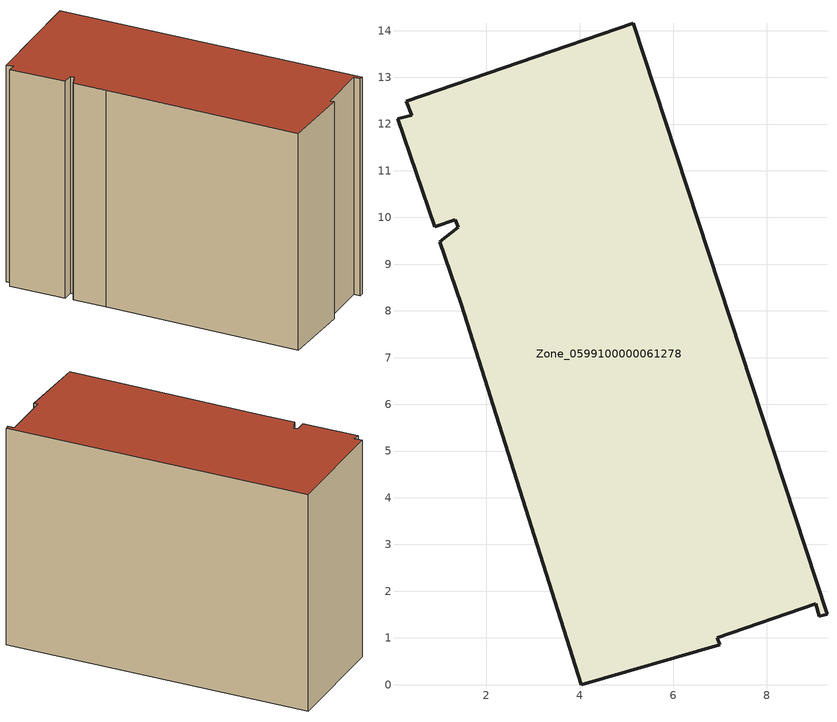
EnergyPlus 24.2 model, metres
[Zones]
Zone_0599100000061278
 floor ground (C_G): 1.46,8.14 1,9.48 1.4,9.8 1.33,9.95 0.89,9.8 0.1,12.11 0.4,12.19 0.28,12.48 5.14,14.15 9.29,1.51 9.13,1.47 9.05,1.73 6.94,1.01 6.99,0.85 4.03,0 z0
 wall outside (C_F): 4.03,0 6.99,0.85 6.94,1.01 9.05,1.73 9.13,1.47 9.29,1.51 5.14,14.15 0.28,12.48 0.4,12.19 0.1,12.11 0.89,9.8 1.33,9.95 1.4,9.8 1,9.48 1.46,8.14 4.03,0 z0:9.73
 roof outside (C_R): 1,9.48 1.46,8.14 4.03,0 6.99,0.85 6.94,1.01 9.05,1.73 9.13,1.47 9.29,1.51 5.14,14.15 0.28,12.48 0.4,12.19 0.1,12.11 0.89,9.8 1.33,9.95 1.4,9.8 z9.73
[BUILDING]
Pand.0599100000061278: North Axis=0; Terrain=City; Loads Convergence Tolerance Value=0.04; Temperature Convergence Tolerance Value=0.4; Solar Distribution=FullExterior; Maximum Number of Warmup Days=25; Minimum Number of Warmup Days=1
[Site:Location]
Rotterdam.The.Hague.AP_ZH_NLD Design_Conditions: Latitude=51.96; Longitude=4.45; Time Zone=1; Elevation=-4.5
[SITE:GROUNDTEMPERATURE:BUILDINGSURFACE]
18, 18, 18, 18, 18, 18, 18, 18, 18, 18, 18, 18
[MATERIAL] Thermal Absorptance=0.9; Solar Absorptance=0.7; Visible Absorptance=0.7
Name | Roughness | Thickness | Conductivity | Density | Specific Heat
G.TI.1946 | MediumSmooth | 0.15 | 1 | 540 | 1210
F.TI.1946 | Rough | 0.3 | 0.857143 | 1920 | 840
R.TI.1946 | MediumRough | 0.2 | 0.1 | 1500 | 1000
[CONSTRUCTION]
C_G: G.TI.1946
C_F: F.TI.1946
C_R: R.TI.1946
[ZONE]
Zone_0599100000061278: Type=1; Multiplier=1; Ceiling Height=Autocalculate; Volume=Autocalculate; Floor Area=autocalculate; Part of Total Floor Area=Yes
[ZONEINFILTRATION:DESIGNFLOWRATE]
Infil_Zone_0599100000061278: Zone or ZoneList or Space or SpaceList=Zone_0599100000061278; Schedule=AlwaysOn; Design Flow Rate Calculation Method=Flow/Area; Flow Rate per Floor Area=0.003; Constant Term Coefficient=1; Temperature Term Coefficient=0; Velocity Term Coefficient=0; Velocity Squared Term Coefficient=0
[HVACTEMPLATE:ZONE:IDEALLOADSAIRSYSTEM]
Zone_0599100000061278: Maximum Heating Supply Air Temperature=50; Minimum Cooling Supply Air Temperature=13; Maximum Heating Supply Air Humidity Ratio=0.0156; Minimum Cooling Supply Air Humidity Ratio=0.0077; Heating Limit=NoLimit; Cooling Limit=NoLimit; Dehumidification Control Type=ConstantSensibleHeatRatio; Cooling Sensible Heat Ratio=0.7; Dehumidification Setpoint=60; Humidification Control Type=None; Humidification Setpoint=30; Outdoor Air Method=None; Outdoor Air Flow Rate per Person=0.00944; Outdoor Air Flow Rate per Zone Floor Area=0; Outdoor Air Flow Rate per Zone=0; Demand Controlled Ventilation Type=None; Outdoor Air Economizer Type=NoEconomizer; Heat Recovery Type=None; Sensible Heat Recovery Effectiveness=0.7; Latent Heat Recovery Effectiveness=0.65
[ZONECONTROL:THERMOSTAT]
ThermostatControl_Zone_0599100000061278: Zone or ZoneList=Zone_0599100000061278; Control Type Schedule=DualSetpointControlType; Control 1=Thermostat_Zone_0599100000061278; Temperature Difference Between Cutout And Setpoint=0
[THERMOSTATSETPOINT:DUALSETPOINT]
Thermostat_Zone_0599100000061278: Heating Setpoint Temperature Schedule=HeatingSetpoint_Zone_0599100000061278; Cooling Setpoint Temperature Schedule=CoolingSetpoint_Zone_0599100000061278
[SCHEDULE:COMPACT]
HeatingSetpoint_Zone_0599100000061278: Through: 12/31, For: AllDays, Until: 24:00, 21
CoolingSetpoint_Zone_0599100000061278: Through: 12/31, For: AllDays, Until: 24:00, 24
DualSetpointControlType: Through: 12/31, For: AllDays, Until: 24:00, 4
AlwaysOn: Through: 12/31, For: AllDays, Until: 24:00, 1
